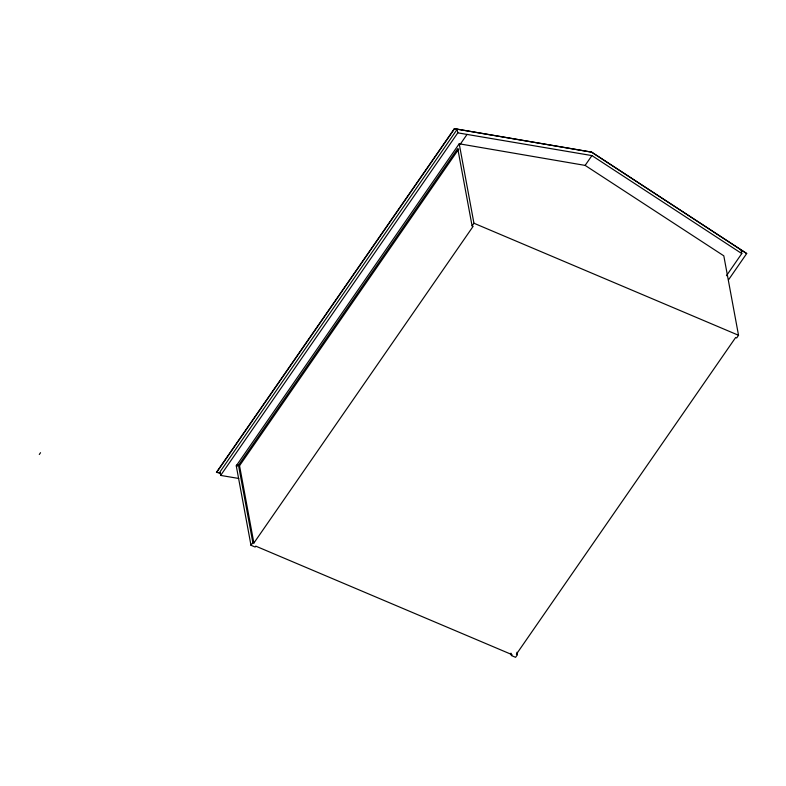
<?xml version="1.0" encoding="UTF-8"?>
<svg xmlns="http://www.w3.org/2000/svg" width="786" height="786" viewBox="0 0 786 786"><rect width="100%" height="100%" fill="white"/><g stroke="black" fill="none" stroke-linecap="round" stroke-linejoin="round"><path stroke-width="1.18" d="M746.7 253.534L591.337 151.953L746.7 253.534L728.475 279.895M39.3 454.475L40.538 452.697M220.227 473.103L216.464 472.288L454.347 128.678L591.308 152.081L454.347 128.678M216.592 472.484L454.475 128.884M220.65 475.412L457.806 132.854L457.157 129.336L220.001 471.895L220.65 475.412L238.777 478.478M511.421 655.553L512.03 654.659L255.764 546.142L255.145 547.036L250.98 545.268L236.262 465.833L459.211 143.789L585.138 165.404L723.808 255.833L738.535 335.278L736.678 337.951L735.637 337.518L516.392 654.207L517.434 654.64L515.587 657.322L511.421 655.553L510.969 653.156M460.311 144.152L467.051 134.416M238.502 465.263L457.747 148.574L472.081 225.906L473.123 226.348L253.878 543.038L252.837 542.595L238.502 465.263L239.543 465.705L253.878 543.038M239.543 465.705L458.788 149.016M250.98 545.268L252.837 542.595M472.081 225.906L473.938 223.234L459.211 143.789M585.187 165.325L591.927 155.589L741.778 253.573L726.431 275.739M457.806 132.854L591.927 155.589M216.464 472.288L220.07 472.897M473.938 223.234L738.535 335.278M236.881 464.939L237.922 465.381M236.262 465.833L237.303 466.275M741.129 250.056L741.778 253.573M516.992 652.262L517.434 654.64"/></g></svg>
